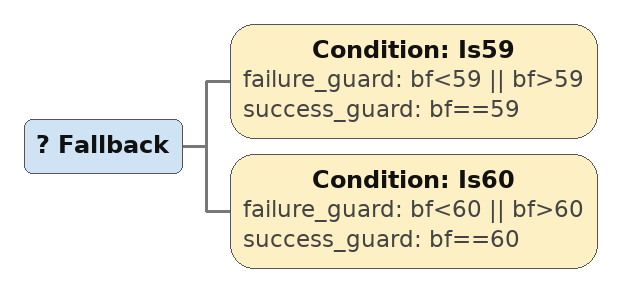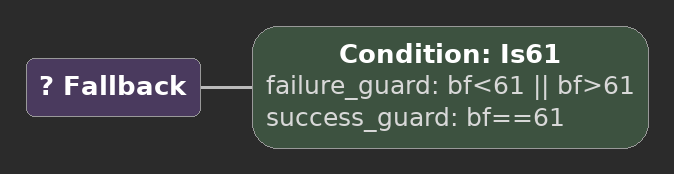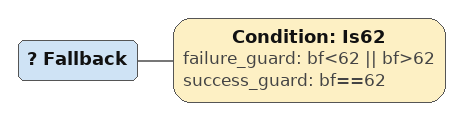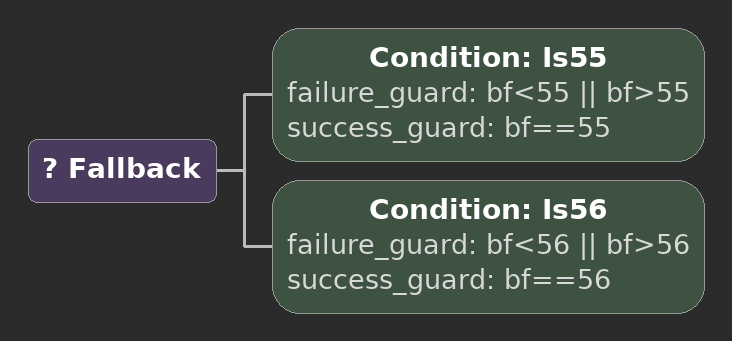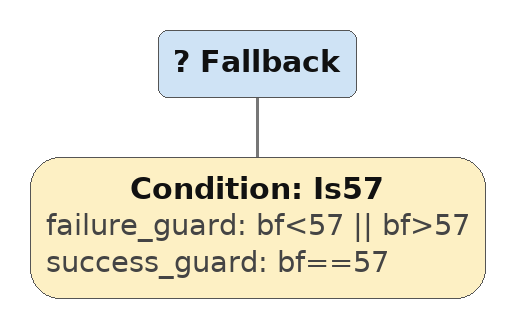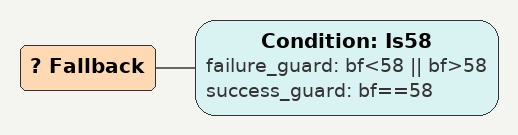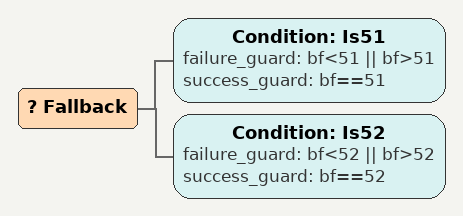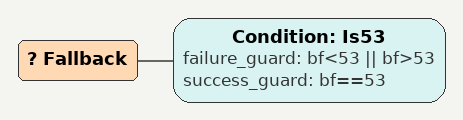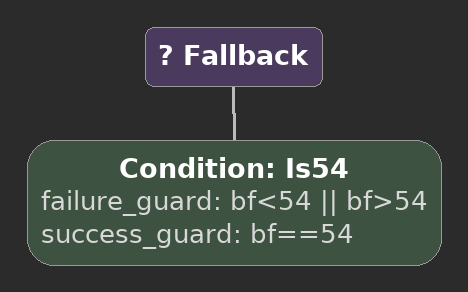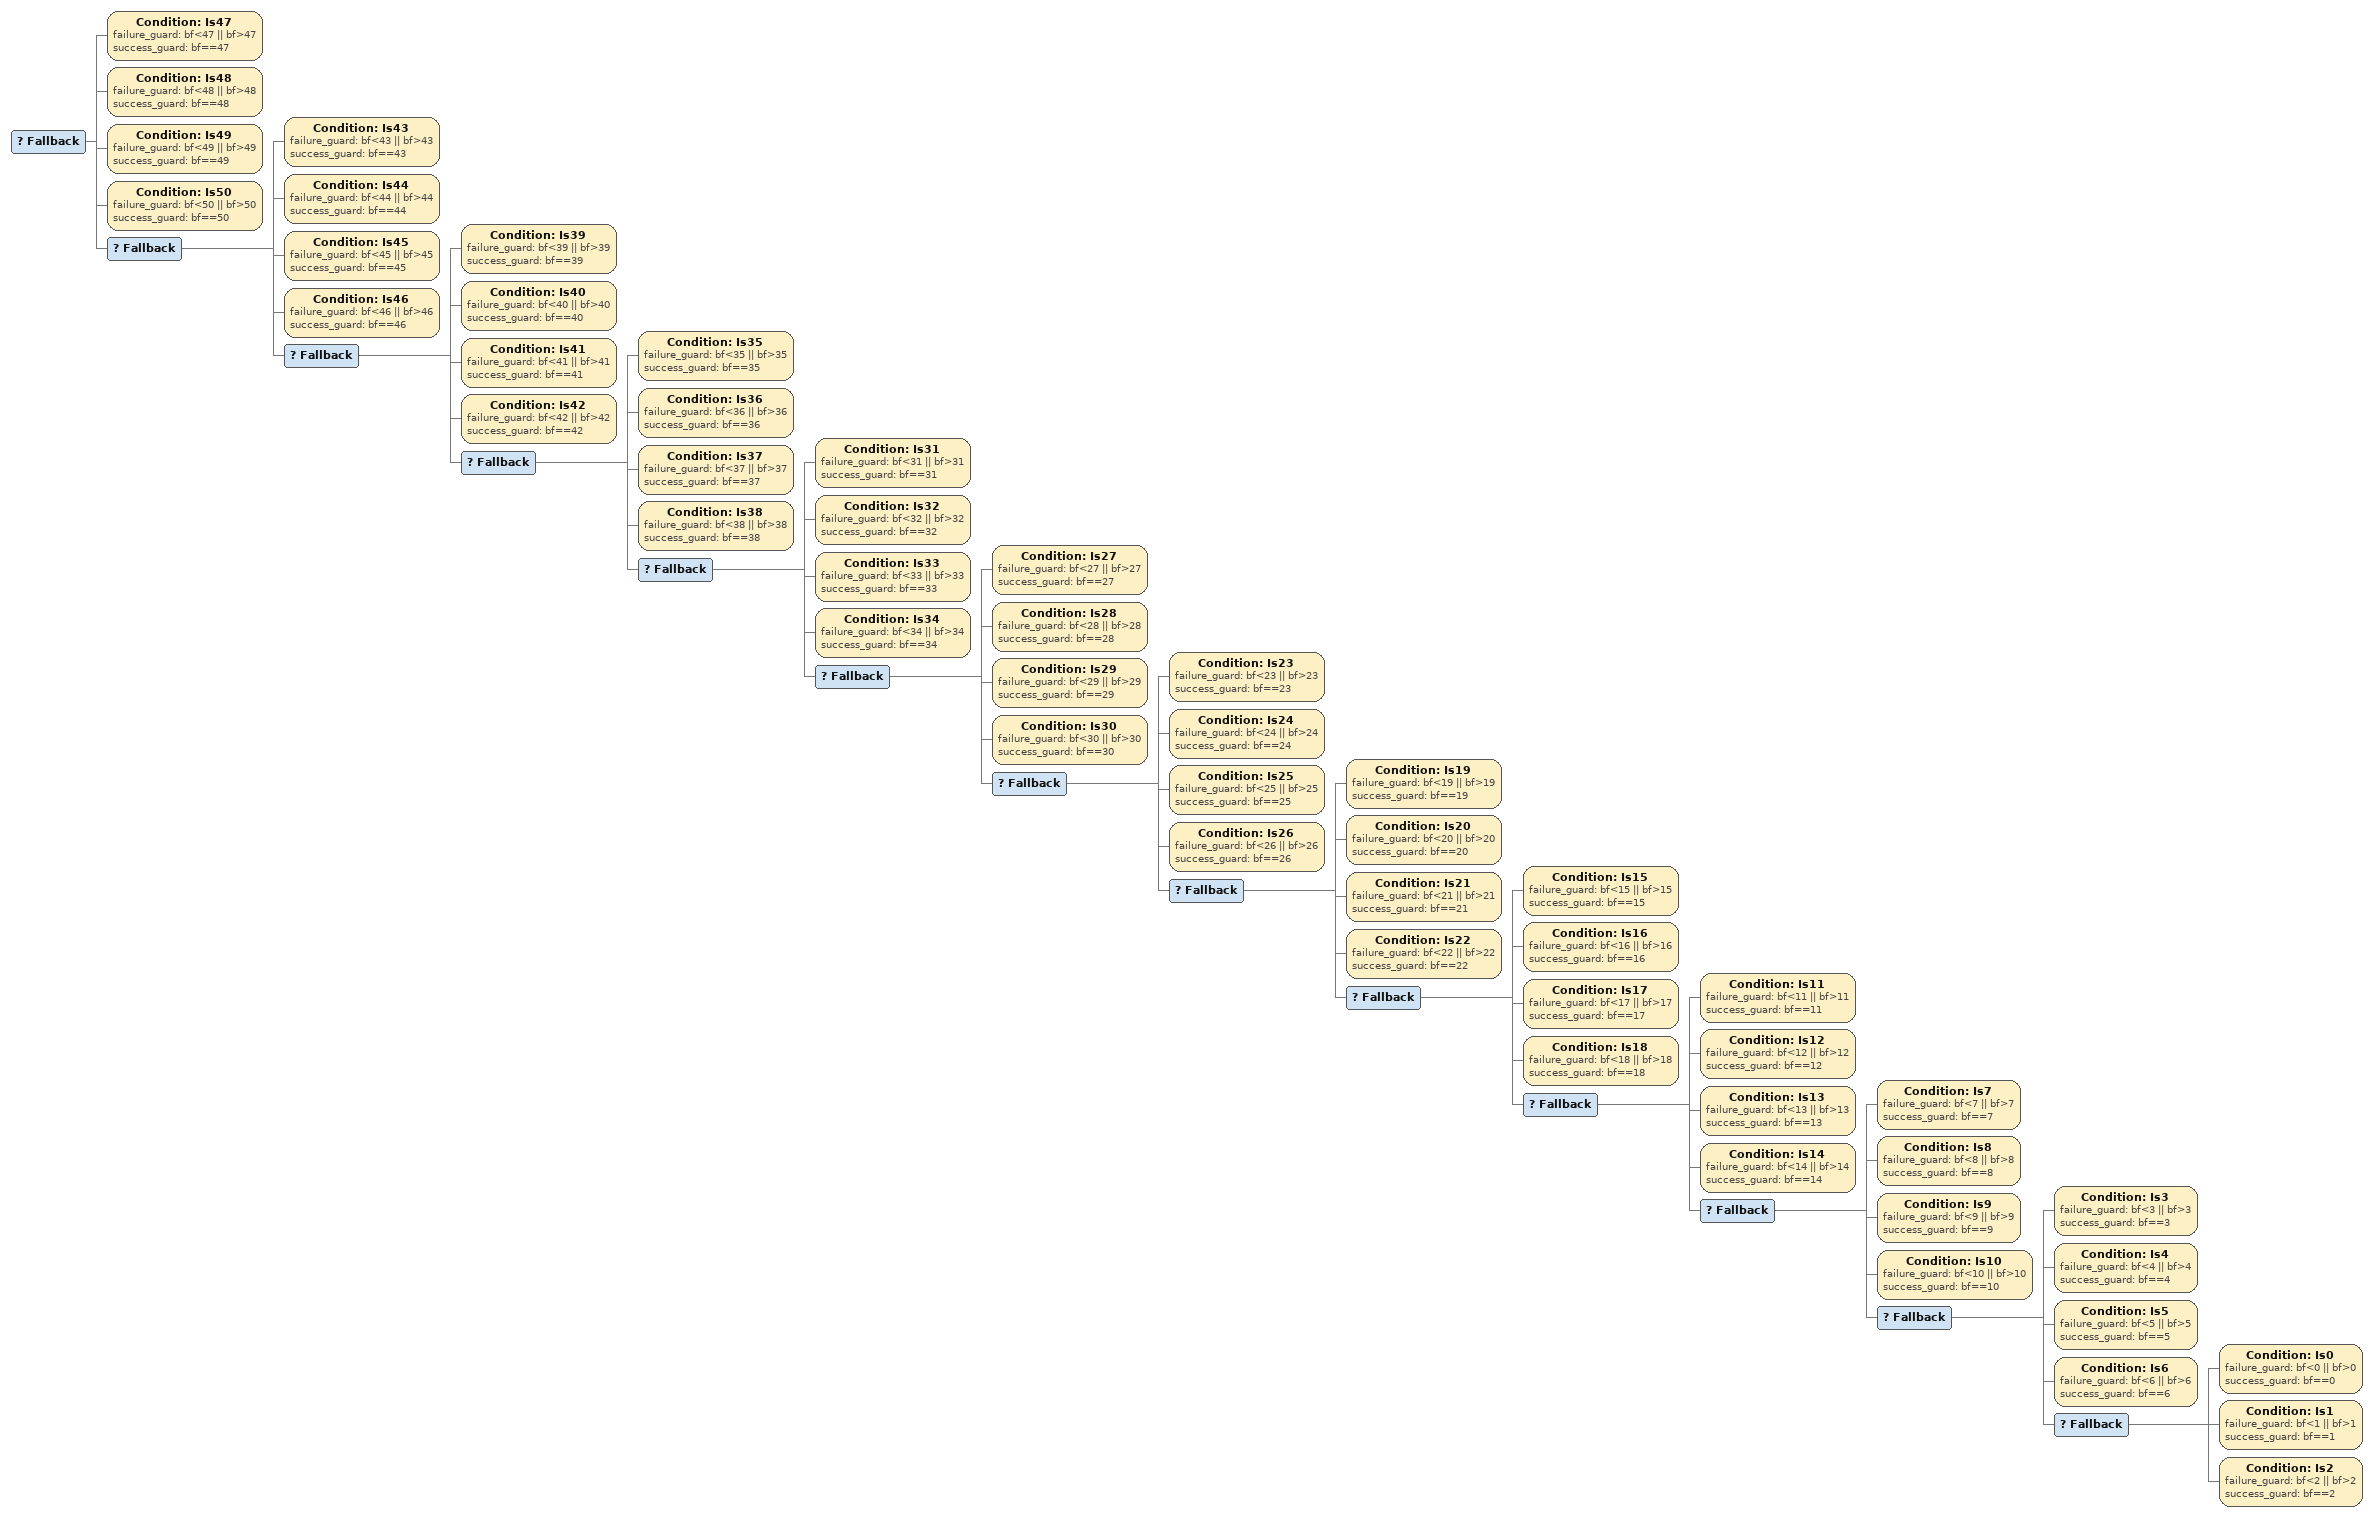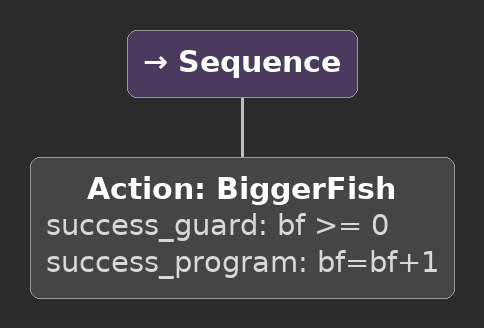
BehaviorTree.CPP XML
<Fallback>
    <Condition ID="Is59" failure_guard="bf&lt;59 || bf>59" success_guard="bf==59"/>
    <Condition ID="Is60" failure_guard="bf&lt;60 || bf>60" success_guard="bf==60"/>
        sequence58
        sequence
        children {
        } end_children
    } end_composite
</Fallback>

<Fallback>
    <Condition ID="Is61" failure_guard="bf&lt;61 || bf>61" success_guard="bf==61"/>
        sequence58
        sequence
        children {
        } end_children
    } end_composite
</Fallback>

<Fallback>
    <Condition ID="Is62" failure_guard="bf&lt;62 || bf>62" success_guard="bf==62"/>
        sequence58
        sequence
        children {
        } end_children
    } end_composite
</Fallback>

<Fallback>
    <Condition ID="Is55" failure_guard="bf&lt;55 || bf>55" success_guard="bf==55"/>
    <Condition ID="Is56" failure_guard="bf&lt;56 || bf>56" success_guard="bf==56"/>
        sequence54
        sequence
        children {
        } end_children
    } end_composite
</Fallback>

<Fallback>
    <Condition ID="Is57" failure_guard="bf&lt;57 || bf>57" success_guard="bf==57"/>
        sequence54
        sequence
        children {
        } end_children
    } end_composite
</Fallback>

<Fallback>
    <Condition ID="Is58" failure_guard="bf&lt;58 || bf>58" success_guard="bf==58"/>
        sequence54
        sequence
        children {
        } end_children
    } end_composite
</Fallback>

<Fallback>
    <Condition ID="Is51" failure_guard="bf&lt;51 || bf>51" success_guard="bf==51"/>
    <Condition ID="Is52" failure_guard="bf&lt;52 || bf>52" success_guard="bf==52"/>
        sequence50
        sequence
        children {
        } end_children
    } end_composite
</Fallback>

<Fallback>
    <Condition ID="Is53" failure_guard="bf&lt;53 || bf>53" success_guard="bf==53"/>
        sequence50
        sequence
        children {
        } end_children
    } end_composite
</Fallback>

<Fallback>
    <Condition ID="Is54" failure_guard="bf&lt;54 || bf>54" success_guard="bf==54"/>
        sequence50
        sequence
        children {
        } end_children
    } end_composite
</Fallback>

<Fallback>
    <Condition ID="Is47" failure_guard="bf&lt;47 || bf>47" success_guard="bf==47"/>
    <Condition ID="Is48" failure_guard="bf&lt;48 || bf>48" success_guard="bf==48"/>
    <Condition ID="Is49" failure_guard="bf&lt;49 || bf>49" success_guard="bf==49"/>
    <Condition ID="Is50" failure_guard="bf&lt;50 || bf>50" success_guard="bf==50"/>
    <Fallback>
        <Condition ID="Is43" failure_guard="bf&lt;43 || bf>43" success_guard="bf==43"/>
        <Condition ID="Is44" failure_guard="bf&lt;44 || bf>44" success_guard="bf==44"/>
        <Condition ID="Is45" failure_guard="bf&lt;45 || bf>45" success_guard="bf==45"/>
        <Condition ID="Is46" failure_guard="bf&lt;46 || bf>46" success_guard="bf==46"/>
        <Fallback>
            <Condition ID="Is39" failure_guard="bf&lt;39 || bf>39" success_guard="bf==39"/>
            <Condition ID="Is40" failure_guard="bf&lt;40 || bf>40" success_guard="bf==40"/>
            <Condition ID="Is41" failure_guard="bf&lt;41 || bf>41" success_guard="bf==41"/>
            <Condition ID="Is42" failure_guard="bf&lt;42 || bf>42" success_guard="bf==42"/>
            <Fallback>
                <Condition ID="Is35" failure_guard="bf&lt;35 || bf>35" success_guard="bf==35"/>
                <Condition ID="Is36" failure_guard="bf&lt;36 || bf>36" success_guard="bf==36"/>
                <Condition ID="Is37" failure_guard="bf&lt;37 || bf>37" success_guard="bf==37"/>
                <Condition ID="Is38" failure_guard="bf&lt;38 || bf>38" success_guard="bf==38"/>
                <Fallback>
                    <Condition ID="Is31" failure_guard="bf&lt;31 || bf>31" success_guard="bf==31"/>
                    <Condition ID="Is32" failure_guard="bf&lt;32 || bf>32" success_guard="bf==32"/>
                    <Condition ID="Is33" failure_guard="bf&lt;33 || bf>33" success_guard="bf==33"/>
                    <Condition ID="Is34" failure_guard="bf&lt;34 || bf>34" success_guard="bf==34"/>
                    <Fallback>
                        <Condition ID="Is27" failure_guard="bf&lt;27 || bf>27" success_guard="bf==27"/>
                        <Condition ID="Is28" failure_guard="bf&lt;28 || bf>28" success_guard="bf==28"/>
                        <Condition ID="Is29" failure_guard="bf&lt;29 || bf>29" success_guard="bf==29"/>
                        <Condition ID="Is30" failure_guard="bf&lt;30 || bf>30" success_guard="bf==30"/>
                        <Fallback>
                            <Condition ID="Is23" failure_guard="bf&lt;23 || bf>23" success_guard="bf==23"/>
                            <Condition ID="Is24" failure_guard="bf&lt;24 || bf>24" success_guard="bf==24"/>
                            <Condition ID="Is25" failure_guard="bf&lt;25 || bf>25" success_guard="bf==25"/>
                            <Condition ID="Is26" failure_guard="bf&lt;26 || bf>26" success_guard="bf==26"/>
                            <Fallback>
                                <Condition ID="Is19" failure_guard="bf&lt;19 || bf>19" success_guard="bf==19"/>
                                <Condition ID="Is20" failure_guard="bf&lt;20 || bf>20" success_guard="bf==20"/>
                                <Condition ID="Is21" failure_guard="bf&lt;21 || bf>21" success_guard="bf==21"/>
                                <Condition ID="Is22" failure_guard="bf&lt;22 || bf>22" success_guard="bf==22"/>
                                <Fallback>
                                    <Condition ID="Is15" failure_guard="bf&lt;15 || bf>15" success_guard="bf==15"/>
                                    <Condition ID="Is16" failure_guard="bf&lt;16 || bf>16" success_guard="bf==16"/>
                                    <Condition ID="Is17" failure_guard="bf&lt;17 || bf>17" success_guard="bf==17"/>
                                    <Condition ID="Is18" failure_guard="bf&lt;18 || bf>18" success_guard="bf==18"/>
                                    <Fallback>
                                        <Condition ID="Is11" failure_guard="bf&lt;11 || bf>11" success_guard="bf==11"/>
                                        <Condition ID="Is12" failure_guard="bf&lt;12 || bf>12" success_guard="bf==12"/>
                                        <Condition ID="Is13" failure_guard="bf&lt;13 || bf>13" success_guard="bf==13"/>
                                        <Condition ID="Is14" failure_guard="bf&lt;14 || bf>14" success_guard="bf==14"/>
                                        <Fallback>
                                            <Condition ID="Is7" failure_guard="bf&lt;7 || bf>7" success_guard="bf==7"/>
                                            <Condition ID="Is8" failure_guard="bf&lt;8 || bf>8" success_guard="bf==8"/>
                                            <Condition ID="Is9" failure_guard="bf&lt;9 || bf>9" success_guard="bf==9"/>
                                            <Condition ID="Is10" failure_guard="bf&lt;10 || bf>10" success_guard="bf==10"/>
                                            <Fallback>
                                                <Condition ID="Is3" failure_guard="bf&lt;3 || bf>3" success_guard="bf==3"/>
                                                <Condition ID="Is4" failure_guard="bf&lt;4 || bf>4" success_guard="bf==4"/>
                                                <Condition ID="Is5" failure_guard="bf&lt;5 || bf>5" success_guard="bf==5"/>
                                                <Condition ID="Is6" failure_guard="bf&lt;6 || bf>6" success_guard="bf==6"/>
                                                <Fallback>
                                                    <Condition ID="Is0" failure_guard="bf&lt;0 || bf>0" success_guard="bf==0"/>
                                                    <Condition ID="Is1" failure_guard="bf&lt;1 || bf>1" success_guard="bf==1"/>
                                                    <Condition ID="Is2" failure_guard="bf&lt;2 || bf>2" success_guard="bf==2"/>
                                                </Fallback>
                                                    sequence2
                                                    sequence
                                                    children {
                                                    } end_children
                                                } end_composite
                                            </Fallback>
                                                sequence6
                                                sequence
                                                children {
                                                } end_children
                                            } end_composite
                                        </Fallback>
                                            sequence10
                                            sequence
                                            children {
                                            } end_children
                                        } end_composite
                                    </Fallback>
                                        sequence14
                                        sequence
                                        children {
                                        } end_children
                                    } end_composite
                                </Fallback>
                                    sequence18
                                    sequence
                                    children {
                                    } end_children
                                } end_composite
                            </Fallback>
                                sequence22
                                sequence
                                children {
                                } end_children
                            } end_composite
                        </Fallback>
                            sequence26
                            sequence
                            children {
                            } end_children
                        } end_composite
                    </Fallback>
                        sequence30
                        sequence
                        children {
                        } end_children
                    } end_composite
                </Fallback>
                    sequence34
                    sequence
                    children {
                    } end_children
                } end_composite
            </Fallback>
                sequence38
                sequence
                children {
                } end_children
            } end_composite
        </Fallback>
            sequence42
            sequence
            children {
            } end_children
        } end_composite
    </Fallback>
        sequence46
        sequence
        children {
        } end_children
    } end_composite
</Fallback>

<Sequence>
    <Action ID="BiggerFish" success_guard="bf >= 0" success_program="bf=bf+1"/>
</Sequence>
